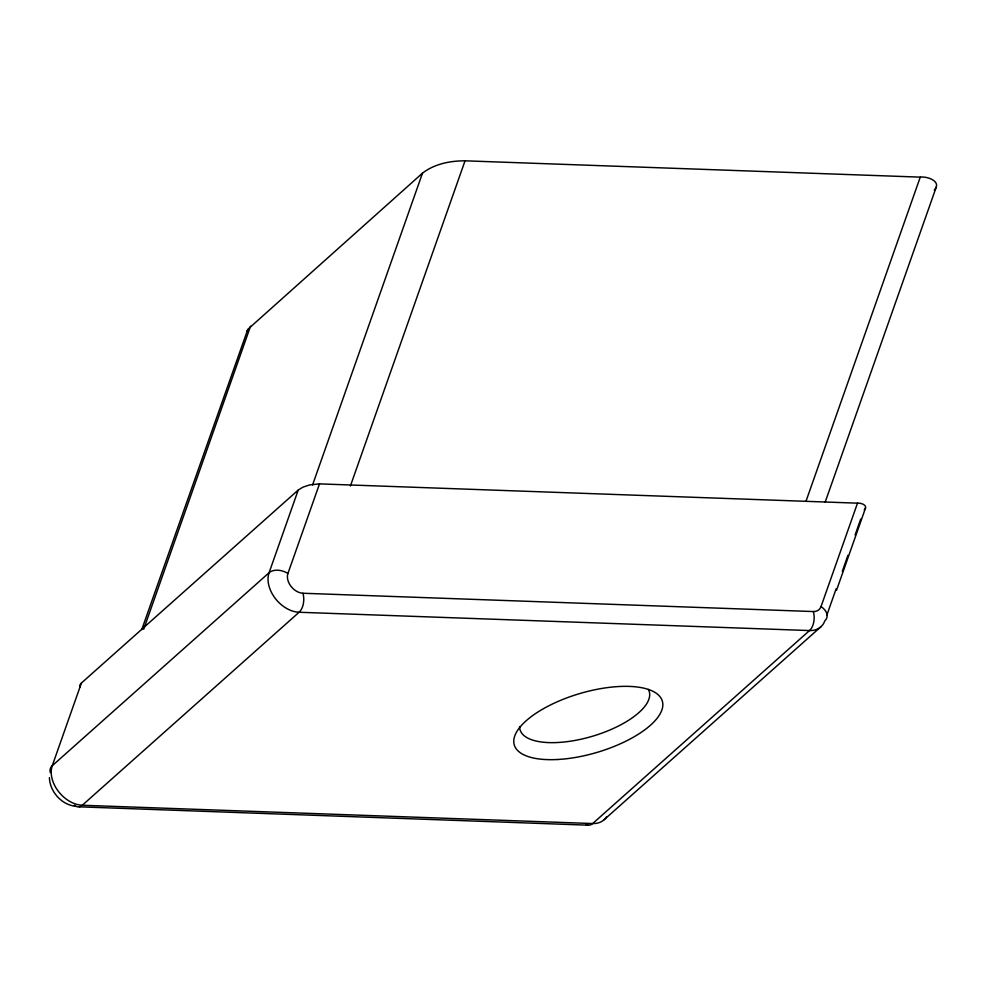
<?xml version="1.0" encoding="UTF-8"?>
<svg xmlns="http://www.w3.org/2000/svg" width="986" height="986" viewBox="0 0 986 986"><rect width="100%" height="100%" fill="white"/><g stroke="black" fill="none" stroke-linecap="round" stroke-linejoin="round"><path stroke-width="1.48" d="M864.254 509.885C868.715 505.596 861.53 502.761 857.5 503.168L319.501 483.88L309.604 484.939L302.973 487.146L298.314 489.968L81.333 683.101L79.706 685.295L79.767 687.304M865.548 507.975L836.584 590.121M81.407 683.027L52.258 765.715A14.038 9.33 19.4 0 0 50.298 772.593M141.762 629.586L247.806 329.349L422.501 173.142C434.444 163.898 450.22 160.792 465.047 160.817L920.271 177.135C927.247 176.149 942.271 181.387 934.284 190.076M143.697 629.253L250.543 326.193M298.228 490.042L269.079 572.73L52.258 765.715A28.064 19.671 48.3 0 0 58.297 791.24A28.064 19.671 48.3 0 0 82.282 805.254L592.685 823.544A28.064 19.671 48.3 0 0 606.501 816.913M312.587 484.89L422.501 173.142M857.5 503.168L821.018 606.612A14.038 9.835 48.3 0 1 813.327 611.554L302.924 593.252A14.038 9.835 48.3 0 1 290.932 586.251A14.038 9.835 48.3 0 1 287.912 573.495L319.501 483.88M350.4 485.999L465.047 160.817M806.117 500.913L920.271 177.135M825.208 502.059L936.281 187.02M826.946 614.882L836.165 588.741M842.303 571.313L847.935 555.328M855.108 535.004L860.741 519.03M247.166 330.606L247.018 334.18M604.196 819.662L821.018 626.665M79.274 806.831L588.001 825.171M75.922 806.338C61.736 804.97 49.818 791.783 49.411 777.609M74.369 805.229A14.038 8.319 -87.9 0 0 82.282 805.254L299.103 612.257A14.038 8.319 -87.9 0 0 302.924 593.252M813.327 611.554A14.038 8.319 -87.9 0 1 809.506 630.559L592.685 823.544A14.038 8.319 -87.9 0 1 586.325 824.629M287.912 573.495A14.038 9.33 19.4 0 0 269.079 572.73A28.064 19.671 48.3 0 0 275.119 598.243A28.064 19.671 48.3 0 0 299.103 612.257L809.506 630.559A28.064 19.671 48.3 0 0 824.9 620.687A14.038 9.33 19.4 0 0 821.018 606.612M648.394 689.448A67.368 26.758 -16.5 0 1 590.996 736.678A67.368 26.758 -16.5 0 1 519.622 726.509M557.509 759.503A77.191 30.652 -16.5 0 0 662.481 701.662A77.191 30.652 -16.5 0 0 544.95 707.849A77.191 30.652 -16.5 0 0 557.509 759.503"/></g></svg>
